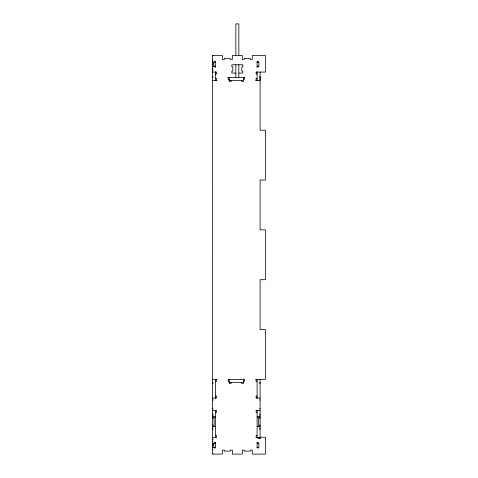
<?xml version="1.0" encoding="UTF-8"?>
<svg xmlns="http://www.w3.org/2000/svg" width="478" height="478" viewBox="0 0 478 478"><rect width="100%" height="100%" fill="white"/><g stroke="black" fill="none" stroke-linecap="round" stroke-linejoin="round"><path stroke-width="0.72" d="M257.098 61.979C259.022 59.613 259.339 65.408 258.604 66.257M215.59 447.581C213.66 449.947 213.349 444.152 214.09 443.303A0.747 0.747 0 0 1 214.837 442.556A0.747 0.747 0 0 1 215.59 443.303L212.596 443.303M212.596 55.747L213.092 55.747M212.596 60.108L213.092 60.108M212.596 62.104L215.584 62.104M257.11 62.104L258.98 62.104M212.596 63.765L213.092 63.765M212.596 64.763L213.092 64.763M212.596 66.257L215.584 66.257M257.11 66.257L258.98 66.257M212.596 68.246L213.092 68.246M212.596 70.075L213.092 70.075M212.585 72.07L216.57 72.07L216.57 74.06L215.572 74.06M235.839 73.068L231.848 73.068L231.848 71.073L232.846 71.073L232.846 66.753L231.848 66.753L231.848 64.763L242.812 64.763L242.812 66.753L241.814 66.753L241.814 71.073L242.812 71.073L242.812 73.068L238.827 73.068M257.098 74.06L256.1 74.06L256.1 72.07L265.404 72.07L265.404 55.46L252.282 55.46L252.282 59.445L250.287 59.445L250.287 58.447L244.306 58.447L244.306 59.445L242.316 59.445L242.316 55.46L232.35 55.46L232.35 59.445L230.354 59.445L230.354 58.447L224.373 58.447L224.373 59.445L222.384 59.445L222.384 55.46L212.585 55.46L212.596 454.1L222.395 454.1L222.395 450.115L224.391 450.115L224.391 451.113L230.372 451.113L230.372 450.115L232.362 450.115L232.362 454.1L242.328 454.1L242.328 450.115L244.324 450.115L244.324 451.113L250.305 451.113L250.305 450.115L252.294 450.115L252.294 454.1L265.415 454.1L265.415 437.25L260.104 437.25M212.596 76.39L213.092 76.39M259.602 76.39L260.104 76.39M212.596 77.382L213.092 77.382M227.881 77.382L244.82 77.382M259.602 77.382L260.104 77.382L260.104 80.376L255.658 80.376M215.572 78.38L216.57 78.38L216.57 80.376M257.098 78.38L256.1 78.38L256.1 80.376M243.487 79.378L244.479 79.378L244.479 77.382M212.596 80.376L217.042 80.376M243.493 80.376L229.207 80.376L229.207 77.382M212.596 379.353L217.042 379.353M255.658 379.353L265.415 379.353L265.415 329.527L260.104 329.527L260.104 279.696L265.415 279.696L265.415 229.864L260.104 229.864L260.104 180.033L265.415 180.033L265.415 130.207L260.104 130.207L260.104 72.07M215.59 381.348L216.582 381.348L216.582 379.353M229.213 381.348L228.221 381.348L228.221 379.353L244.497 379.353L244.497 381.348L243.499 381.348M257.11 381.348L256.118 381.348L256.118 379.353M212.596 382.346L213.098 382.346M229.207 382.346L243.493 382.346M259.602 382.346L260.104 382.346M212.596 383.344L213.098 383.344M259.602 383.344L260.104 383.344M215.59 396.047L216.582 396.047L216.582 398.043L212.596 398.043M257.11 396.047L256.118 396.047L256.118 398.043L260.104 398.043M212.596 400.032L213.098 400.032M259.602 400.032L260.104 400.032M212.596 408.505L213.098 408.505M259.602 408.505L260.104 408.505M212.596 410.5L216.582 410.5L216.582 412.49L215.59 412.49M260.104 410.5L256.118 410.5L256.118 412.49L257.11 412.49M212.596 414.145L213.098 414.145M259.602 414.145L260.104 414.145M212.596 415.143L213.098 415.143M259.602 415.143L260.104 415.143M212.596 418.13L214.09 418.13L214.09 425.109L212.596 425.109M260.104 418.13L258.61 418.13L258.61 425.109L260.104 425.109M212.596 426.245L215.59 426.245M257.11 426.245L260.104 426.245M212.596 426.286L215.088 426.286M257.612 426.286L260.104 426.286M212.596 428.097L213.098 428.097M259.602 428.097L260.104 428.097M212.596 429.095L213.098 429.095M259.602 429.095L260.104 429.095M215.59 435.494L216.582 435.494L216.582 437.49L212.596 437.49M257.11 435.494L256.118 435.494L256.118 437.49L260.104 437.49M260.104 438.487L258.108 438.487L258.108 437.49M212.596 439.485L213.098 439.485M212.596 441.308L213.098 441.308M258.98 443.303L257.11 443.303A0.747 0.747 0 0 1 257.857 442.556A0.747 0.747 0 0 1 258.61 443.303C259.351 444.152 259.04 449.947 257.11 447.581M212.596 444.797L213.098 444.797M212.596 445.795L213.098 445.795M212.596 447.456L215.59 447.456M257.11 447.456L258.98 447.456M212.596 449.451L213.098 449.451M212.596 453.813L213.098 453.813M215.572 61.979C213.642 59.613 213.343 65.408 214.09 66.257M260.104 379.353L260.104 438.816M257.11 61.602L257.11 67.255M257.098 71.724L257.11 80.376M257.11 379.353L257.11 398.538M257.11 410.5L257.11 437.49M257.11 442.305L257.11 447.952M243.493 77.382L243.487 81.374L241.492 81.374L241.492 80.376M243.493 379.024L243.499 383.344L241.504 383.344L241.504 382.346M238.839 55.46L238.839 23.9L235.851 23.9L235.851 55.46M238.839 64.763L238.827 77.382M235.851 64.763L235.839 77.382M231.209 382.346L231.209 383.344L229.213 383.344L229.207 379.024M231.191 80.376L231.191 81.374L229.201 81.374L229.201 79.378L228.203 79.378L228.203 77.382M215.584 61.602L215.584 67.255M215.572 71.724L215.584 80.376M215.59 379.353L215.59 398.538M215.59 410.5L215.59 437.49M215.59 442.305L215.59 447.952M215.572 66.257A0.747 0.747 0 0 1 214.825 67.004A0.747 0.747 0 0 1 214.078 66.257M258.592 66.257A0.747 0.747 0 0 1 257.845 67.004A0.747 0.747 0 0 1 257.098 66.257M215.59 416.953L212.596 416.953L215.59 416.995M260.104 416.953L257.11 416.953L260.104 416.995"/></g></svg>
